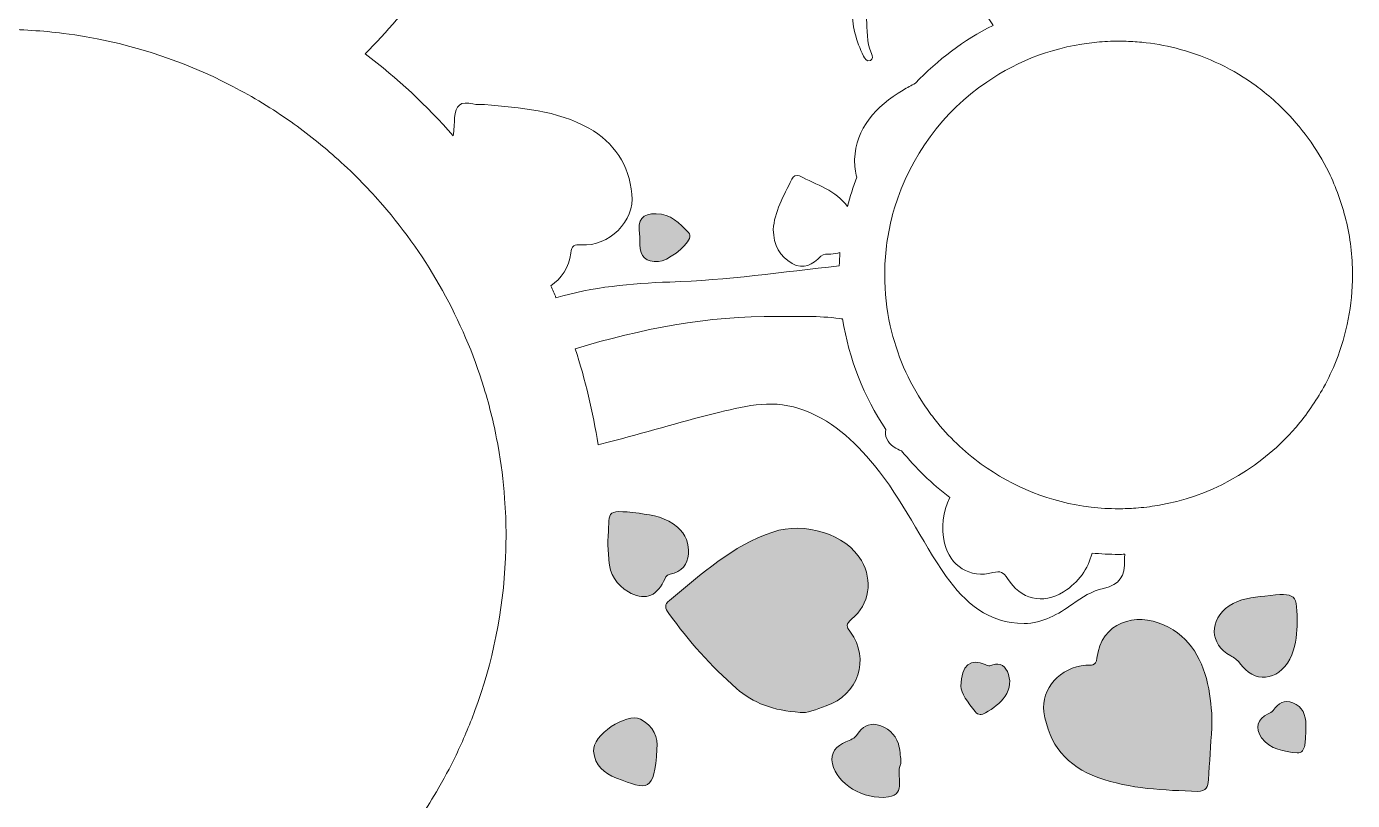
# Model space of a CAD drawing. Header units: inches. Extents: x 0 to 12, y -12 to 0.
# Drawn here: x 6.065 to 9.241, y -6.634 to -4.78 of the extents above; entities that cross this region are included whole.
import ezdxf

# ---------------------------------------------------------------- set-up
doc = ezdxf.new("R2010")
doc.units = ezdxf.units.IN
doc.header["$MEASUREMENT"] = 0
doc.layers.add('Layer 1', color=7, linetype='Continuous')

# ---------------------------------------------------------------- blocks, each defined once
blk = doc.blocks.new('block 2')
at = {"layer": 'Layer 1', "true_color": 0xffffff}
h = blk.add_hatch(color=7, dxfattribs=at)
h.dxf.hatch_style = 2
edge = h.paths.add_edge_path()
edge.add_spline(control_points=[(7.5331, -5.2772), (7.5343, -5.2852), (7.5342, -5.2935), (7.5342, -5.3017), (7.5343, -5.3315), (7.5484, -5.3448), (7.5783, -5.3432), (7.5997, -5.3421), (7.6451, -5.3076), (7.6526, -5.2876), (7.6547, -5.282), (7.6548, -5.2775), (7.6508, -5.2736), (7.6288, -5.252), (7.6081, -5.2281), (7.5734, -5.2283), (7.5393, -5.2283), (7.5279, -5.2423), (7.5331, -5.2772)], knot_values=[0, 0, 0, 0, 1, 1, 1, 2, 2, 2, 3, 3, 3, 4, 4, 4, 5, 5, 5, 6, 6, 6, 6], degree=3, periodic=1)
h = blk.add_hatch(color=7, dxfattribs=at)
h.dxf.hatch_style = 2
edge = h.paths.add_edge_path()
edge.add_spline(control_points=[(7.6064, -6.0921), (7.6625, -6.0827), (7.662, -6.0115), (7.6242, -5.9791), (7.5977, -5.9564), (7.5656, -5.9503), (7.5321, -5.9461), (7.4432, -5.9351), (7.4643, -5.9432), (7.4569, -6.0125), (7.4579, -6.0293), (7.4588, -6.0438), (7.4596, -6.0583), (7.4613, -6.0923), (7.4777, -6.1172), (7.5064, -6.1344), (7.5424, -6.1558), (7.5722, -6.1471), (7.5909, -6.1091), (7.5946, -6.1016), (7.5961, -6.0938), (7.6064, -6.0921)], knot_values=[0, 0, 0, 0, 1, 1, 1, 2, 2, 2, 3, 3, 3, 4, 4, 4, 5, 5, 5, 6, 6, 6, 7, 7, 7, 7], degree=3, periodic=1)
h = blk.add_hatch(color=7, dxfattribs=at)
h.dxf.hatch_style = 2
edge = h.paths.add_edge_path()
edge.add_spline(control_points=[(7.7653, -6.3657), (7.8055, -6.4005), (7.8536, -6.4192), (7.9176, -6.423), (7.9334, -6.4266), (7.9568, -6.4152), (7.98, -6.4074), (8.0568, -6.3818), (8.0856, -6.2946), (8.0384, -6.231), (8.0279, -6.2168), (8.0271, -6.2119), (8.0412, -6.1999), (8.0845, -6.1628), (8.0924, -6.1081), (8.0645, -6.0593), (8.0287, -5.9966), (7.9284, -5.9652), (7.8522, -5.991), (7.755, -6.0237), (7.6817, -6.0917), (7.6048, -6.1547), (7.5923, -6.1649), (7.5939, -6.1734), (7.6031, -6.1861), (7.651, -6.2517), (7.704, -6.3127), (7.7653, -6.3657)], knot_values=[0, 0, 0, 0, 1, 1, 1, 2, 2, 2, 3, 3, 3, 4, 4, 4, 5, 5, 5, 6, 6, 6, 7, 7, 7, 8, 8, 8, 9, 9, 9, 9], degree=3, periodic=1)
h = blk.add_hatch(color=7, dxfattribs=at)
h.dxf.hatch_style = 2
edge = h.paths.add_edge_path()
edge.add_spline(control_points=[(9.0905, -6.2956), (9.1047, -6.2691), (9.1063, -6.2401), (9.1083, -6.2166), (9.1086, -6.1363), (9.1071, -6.1357), (9.031, -6.1445), (9.0009, -6.148), (8.9714, -6.1502), (8.9453, -6.168), (8.8964, -6.2014), (8.8978, -6.2598), (8.9491, -6.2876), (8.9575, -6.2921), (8.9647, -6.2966), (8.9704, -6.3047), (9.005, -6.3539), (9.0619, -6.3492), (9.0905, -6.2956)], knot_values=[0, 0, 0, 0, 1, 1, 1, 2, 2, 2, 3, 3, 3, 4, 4, 4, 5, 5, 5, 6, 6, 6, 6], degree=3, periodic=1)
h = blk.add_hatch(color=7, dxfattribs=at)
h.dxf.hatch_style = 2
edge = h.paths.add_edge_path()
edge.add_spline(control_points=[(8.7881, -6.2131), (8.7233, -6.1833), (8.6385, -6.2054), (8.6287, -6.2934), (8.6265, -6.3131), (8.6145, -6.3092), (8.6023, -6.3101), (8.5413, -6.3144), (8.4941, -6.3668), (8.5018, -6.4218), (8.5129, -6.5002), (8.5573, -6.5522), (8.631, -6.5789), (8.7082, -6.607), (8.7893, -6.6094), (8.8703, -6.6124), (8.8902, -6.6131), (8.8947, -6.6006), (8.8957, -6.5844), (8.8984, -6.543), (8.9012, -6.5015), (8.9039, -6.4601), (8.9051, -6.4286), (8.9019, -6.3976), (8.8964, -6.3668), (8.884, -6.2991), (8.8536, -6.2432), (8.7881, -6.2131)], knot_values=[0, 0, 0, 0, 1, 1, 1, 2, 2, 2, 3, 3, 3, 4, 4, 4, 5, 5, 5, 6, 6, 6, 7, 7, 7, 8, 8, 8, 9, 9, 9, 9], degree=3, periodic=1)
h = blk.add_hatch(color=7, dxfattribs=at)
h.dxf.hatch_style = 2
edge = h.paths.add_edge_path()
edge.add_spline(control_points=[(8.3722, -6.3116), (8.3696, -6.3128), (8.3647, -6.3098), (8.361, -6.3082), (8.3277, -6.2932), (8.3033, -6.3093), (8.3026, -6.36), (8.3027, -6.3769), (8.3198, -6.3991), (8.3371, -6.4212), (8.3442, -6.4302), (8.3526, -6.4297), (8.3618, -6.4243), (8.3798, -6.4137), (8.3967, -6.4016), (8.4089, -6.3845), (8.422, -6.366), (8.4227, -6.3445), (8.4141, -6.3251), (8.4065, -6.308), (8.3908, -6.303), (8.3722, -6.3116)], knot_values=[0, 0, 0, 0, 1, 1, 1, 2, 2, 2, 3, 3, 3, 4, 4, 4, 5, 5, 5, 6, 6, 6, 7, 7, 7, 7], degree=3, periodic=1)
h = blk.add_hatch(color=7, dxfattribs=at)
h.dxf.hatch_style = 2
edge = h.paths.add_edge_path()
edge.add_spline(control_points=[(9.0982, -6.4001), (9.0774, -6.3914), (9.0627, -6.4012), (9.0511, -6.4186), (9.0486, -6.4224), (9.043, -6.4243), (9.0385, -6.4265), (9.0126, -6.4392), (9.0064, -6.4607), (9.0231, -6.4837), (9.0441, -6.5126), (9.0765, -6.5166), (9.1084, -6.5202), (9.1195, -6.5214), (9.1246, -6.5116), (9.1263, -6.5021), (9.1283, -6.491), (9.1285, -6.4795), (9.1289, -6.4747), (9.1289, -6.463), (9.1288, -6.4578), (9.1289, -6.4527), (9.1294, -6.4289), (9.121, -6.4097), (9.0982, -6.4001)], knot_values=[0, 0, 0, 0, 1, 1, 1, 2, 2, 2, 3, 3, 3, 4, 4, 4, 5, 5, 5, 6, 6, 6, 7, 7, 7, 8, 8, 8, 8], degree=3, periodic=1)
h = blk.add_hatch(color=7, dxfattribs=at)
h.dxf.hatch_style = 2
edge = h.paths.add_edge_path()
edge.add_spline(control_points=[(7.5354, -6.4397), (7.5015, -6.4225), (7.4196, -6.4783), (7.423, -6.5161), (7.4259, -6.55), (7.4478, -6.569), (7.4781, -6.5806), (7.5522, -6.609), (7.5689, -6.6157), (7.5748, -6.5112), (7.5784, -6.4831), (7.5668, -6.4557), (7.5354, -6.4397)], knot_values=[0, 0, 0, 0, 1, 1, 1, 2, 2, 2, 3, 3, 3, 4, 4, 4, 4], degree=3, periodic=1)
h = blk.add_hatch(color=7, dxfattribs=at)
h.dxf.hatch_style = 2
edge = h.paths.add_edge_path()
edge.add_spline(control_points=[(8.1594, -6.5377), (8.1578, -6.5273), (8.1572, -6.5125), (8.1531, -6.4987), (8.1456, -6.4738), (8.1268, -6.4591), (8.1023, -6.4529), (8.0814, -6.4475), (8.0662, -6.4589), (8.0551, -6.4754), (8.0481, -6.4857), (8.038, -6.489), (8.0273, -6.4935), (8.0044, -6.5031), (7.9892, -6.5195), (7.9953, -6.5467), (8.0058, -6.5928), (8.0687, -6.6341), (8.1292, -6.6256), (8.1751, -6.6192), (8.1454, -6.5731), (8.1583, -6.5479), (8.1591, -6.5462), (8.1588, -6.5438), (8.1594, -6.5377)], knot_values=[0, 0, 0, 0, 1, 1, 1, 2, 2, 2, 3, 3, 3, 4, 4, 4, 5, 5, 5, 6, 6, 6, 7, 7, 7, 8, 8, 8, 8], degree=3, periodic=1)
at = {"layer": 'Layer 1', "lineweight": 0}
for points, knots in [([(7.6552, -4.1255), (7.711, -4.0842), (7.7705, -4.0489), (7.8335, -4.0189), (7.906, -3.9846), (7.9419, -3.995), (7.992, -4.0449), (8.077, -4.1292), (8.1016, -4.2378), (8.1137, -4.3502), (8.1223, -4.4292), (8.0915, -4.5031), (8.0719, -4.578), (8.0581, -4.6303), (8.0444, -4.6824), (8.0427, -4.7367), (8.0416, -4.7766), (8.0516, -4.8149), (8.0699, -4.8506), (8.0727, -4.856), (8.0772, -4.8652), (8.086, -4.8614), (8.0926, -4.8585), (8.0916, -4.8502), (8.089, -4.8448), (8.0752, -4.8175), (8.0798, -4.7878), (8.0762, -4.7592), (8.0726, -4.7325), (8.0769, -4.7049), (8.0853, -4.6794), (8.1141, -4.5944), (8.2133, -4.5973), (8.2685, -4.6421), (8.3142, -4.6792), (8.3484, -4.726), (8.379, -4.7757), (8.3792, -4.7762), (8.3795, -4.7766), (8.3798, -4.7771), (8.3099, -4.8123), (8.247, -4.8595), (8.1938, -4.9159), (8.184, -4.921), (8.1742, -4.9264), (8.1645, -4.9321), (8.0983, -4.9709), (8.052, -5.0235), (8.0481, -5.0987), (8.0481, -5.1142), (8.0499, -5.1282), (8.0534, -5.1409), (8.0448, -5.1638), (8.0375, -5.1871), (8.0314, -5.211), (8.0035, -5.1733), (7.9575, -5.1584), (7.9161, -5.1379), (7.9087, -5.1342), (7.9013, -5.1386), (7.8978, -5.1458), (7.8783, -5.1857), (7.8557, -5.2246), (7.8535, -5.2662), (7.8544, -5.3047), (7.8691, -5.3307), (7.8985, -5.3474), (7.9265, -5.3633), (7.9481, -5.3503), (7.9675, -5.3302), (7.9742, -5.3233), (7.9828, -5.3255), (7.991, -5.3252), (7.9991, -5.3249), (8.0065, -5.3236), (8.0131, -5.3215), (8.0131, -5.3215), (8.0131, -5.3215), (8.0131, -5.3216), (8.0123, -5.332), (8.0117, -5.3425), (8.0115, -5.3532), (7.8763, -5.3681), (7.7419, -5.3878), (7.6058, -5.3921), (7.5124, -5.395), (7.4209, -5.4041), (7.333, -5.4296), (7.3291, -5.4201), (7.3248, -5.4105), (7.3205, -5.4011), (7.3459, -5.3842), (7.3643, -5.3567), (7.3685, -5.3229), (7.3707, -5.3048), (7.3764, -5.3016), (7.3941, -5.303), (7.4598, -5.3082), (7.5218, -5.2458), (7.515, -5.1814), (7.5075, -5.1117), (7.473, -5.0577), (7.4119, -5.0235), (7.3345, -4.9803), (7.2479, -4.9745), (7.1622, -4.9669), (7.1528, -4.9664), (7.1431, -4.9674), (7.1342, -4.9652), (7.1049, -4.9579), (7.0919, -4.9686), (7.0903, -4.9987), (7.0895, -5.013), (7.0884, -5.0273), (7.0871, -5.0416), (7.0236, -4.9694), (6.9529, -4.9036), (6.8763, -4.8455), (6.9794, -4.7396), (7.0699, -4.623), (7.1441, -4.4917), (7.2015, -4.3905), (7.2819, -4.3105), (7.3949, -4.2699), (7.4895, -4.2359), (7.5747, -4.1849), (7.6552, -4.1255)], [0, 0, 0, 0, 1, 1, 1, 2, 2, 2, 3, 3, 3, 4, 4, 4, 5, 5, 5, 6, 6, 6, 7, 7, 7, 8, 8, 8, 9, 9, 9, 10, 10, 10, 11, 11, 11, 12, 12, 12, 13, 13, 13, 14, 14, 14, 15, 15, 15, 16, 16, 16, 17, 17, 17, 18, 18, 18, 19, 19, 19, 20, 20, 20, 21, 21, 21, 22, 22, 22, 23, 23, 23, 24, 24, 24, 25, 25, 25, 26, 26, 26, 27, 27, 27, 28, 28, 28, 29, 29, 29, 30, 30, 30, 31, 31, 31, 32, 32, 32, 33, 33, 33, 34, 34, 34, 35, 35, 35, 36, 36, 36, 37, 37, 37, 38, 38, 38, 39, 39, 39, 40, 40, 40, 41, 41, 41, 42, 42, 42, 42]), ([(7.0028, -6.6823), (6.981, -6.7142), (6.9577, -6.7452), (6.933, -6.7748), (6.9137, -6.7981), (6.8934, -6.8207), (6.8723, -6.8425), (6.7834, -6.9346), (6.6801, -7.0127), (6.5659, -7.0731), (6.4477, -7.1357), (6.3178, -7.1794), (6.1806, -7.1999), (6.1217, -7.2088), (6.0615, -7.2134), (6.0001, -7.2134), (5.8808, -7.2134), (5.7655, -7.196), (5.6566, -7.1638), (5.4405, -7.0999), (5.2494, -6.9774), (5.1017, -6.8146), (5.0685, -6.7781), (5.0376, -6.7395), (5.009, -6.6991), (4.996, -6.6807), (4.9835, -6.6621), (4.9716, -6.643), (4.9555, -6.6174), (4.9403, -6.5912), (4.9263, -6.5644), (4.892, -6.4995), (4.8635, -6.4313), (4.8415, -6.3603), (4.8059, -6.2464), (4.7867, -6.1255), (4.7867, -6), (4.7867, -5.9682), (4.788, -5.9366), (4.7905, -5.9053), (4.7915, -5.8912), (4.7928, -5.8771), (4.7945, -5.8631), (4.8081, -5.7423), (4.8395, -5.6267), (4.8863, -5.5192), (4.8956, -5.4973), (4.9058, -5.4757), (4.9165, -5.4545), (4.9402, -5.4077), (4.9667, -5.3627), (4.9959, -5.3196), (5.0145, -5.2925), (5.034, -5.2662), (5.0547, -5.2406), (5.069, -5.2227), (5.0838, -5.2052), (5.0994, -5.1882), (5.1313, -5.1524), (5.1656, -5.1187), (5.2019, -5.087), (5.2602, -5.036), (5.3235, -4.9903), (5.3909, -4.951), (5.4305, -4.928), (5.4713, -4.9071), (5.5135, -4.8887), (5.5528, -4.8713), (5.5933, -4.856), (5.6347, -4.8431), (5.7128, -4.8182), (5.7944, -4.8012), (5.8784, -4.7928), (5.9184, -4.7888), (5.959, -4.7867), (6.0001, -4.7867), (6.0522, -4.7867), (6.1034, -4.79), (6.1537, -4.7963), (6.2981, -4.8148), (6.4347, -4.8585), (6.5587, -4.9232), (6.6073, -4.9485), (6.654, -4.977), (6.6984, -5.0084), (6.7378, -5.0363), (6.7753, -5.0663), (6.811, -5.0985), (6.8312, -5.1164), (6.8505, -5.135), (6.8691, -5.1544), (6.886, -5.1716), (6.9023, -5.1894), (6.918, -5.2075), (7.0269, -5.3335), (7.1103, -5.482), (7.1603, -5.6449), (7.1744, -5.6906), (7.1858, -5.7374), (7.1942, -5.7852), (7.2017, -5.8263), (7.207, -5.8681), (7.2101, -5.9105), (7.2123, -5.94), (7.2134, -5.9699), (7.2134, -6), (7.2134, -6.018), (7.213, -6.0357), (7.2122, -6.0534), (7.2067, -6.1813), (7.1812, -6.3041), (7.1388, -6.4188), (7.1255, -6.455), (7.1103, -6.4906), (7.0938, -6.5252), (7.0792, -6.5553), (7.0634, -6.5848), (7.0465, -6.6135), (7.0327, -6.637), (7.0181, -6.6599), (7.0028, -6.6823)], [0, 0, 0, 0, 1, 1, 1, 2, 2, 2, 3, 3, 3, 4, 4, 4, 5, 5, 5, 6, 6, 6, 7, 7, 7, 8, 8, 8, 9, 9, 9, 10, 10, 10, 11, 11, 11, 12, 12, 12, 13, 13, 13, 14, 14, 14, 15, 15, 15, 16, 16, 16, 17, 17, 17, 18, 18, 18, 19, 19, 19, 20, 20, 20, 21, 21, 21, 22, 22, 22, 23, 23, 23, 24, 24, 24, 25, 25, 25, 26, 26, 26, 27, 27, 27, 28, 28, 28, 29, 29, 29, 30, 30, 30, 31, 31, 31, 32, 32, 32, 33, 33, 33, 34, 34, 34, 35, 35, 35, 36, 36, 36, 37, 37, 37, 38, 38, 38, 39, 39, 39, 40, 40, 40, 40]), ([(8.6283, -4.8174), (8.6455, -4.8157), (8.663, -4.8149), (8.6806, -4.8149), (8.6885, -4.8149), (8.6965, -4.815), (8.7042, -4.8155), (8.7184, -4.816), (8.7324, -4.8171), (8.7463, -4.8188), (8.7742, -4.822), (8.8016, -4.8274), (8.8281, -4.8346), (8.8944, -4.8527), (8.9558, -4.8827), (9.0098, -4.9221), (9.0165, -4.927), (9.0228, -4.9319), (9.0292, -4.9369), (9.0445, -4.9492), (9.0592, -4.9621), (9.0731, -4.9759), (9.1181, -5.02), (9.1556, -5.0717), (9.1838, -5.1289), (9.2015, -5.165), (9.2153, -5.2032), (9.2251, -5.2431), (9.2353, -5.2853), (9.2408, -5.3294), (9.2408, -5.3746), (9.2408, -5.3746), (9.2408, -5.375), (9.2408, -5.375), (9.2408, -5.4475), (9.2269, -5.5169), (9.2017, -5.5805), (9.193, -5.6025), (9.183, -5.6239), (9.1716, -5.6445), (9.1531, -5.6781), (9.1312, -5.7096), (9.1063, -5.7387), (9.1012, -5.7446), (9.0959, -5.7505), (9.0905, -5.7563), (9.0084, -5.8446), (8.8983, -5.9064), (8.7742, -5.9273), (8.7569, -5.9303), (8.7392, -5.9324), (8.7215, -5.9337), (8.708, -5.9346), (8.6944, -5.9352), (8.6806, -5.9352), (8.6584, -5.9352), (8.6363, -5.9339), (8.6148, -5.9313), (8.5173, -5.9199), (8.4273, -5.8832), (8.3516, -5.8281), (8.3102, -5.7981), (8.2731, -5.7624), (8.2415, -5.7224), (8.2415, -5.7224), (8.2413, -5.7223), (8.2413, -5.7223), (8.2322, -5.7106), (8.2233, -5.6985), (8.2149, -5.6862), (8.2149, -5.6862), (8.2149, -5.686), (8.2149, -5.686), (8.1769, -5.6294), (8.149, -5.5653), (8.1337, -5.4967), (8.1249, -5.4575), (8.1203, -5.4169), (8.1203, -5.375), (8.1203, -5.3663), (8.1205, -5.3575), (8.1209, -5.3489), (8.1231, -5.3023), (8.131, -5.2571), (8.144, -5.2141), (8.1812, -5.0902), (8.2602, -4.9842), (8.3647, -4.9128), (8.4412, -4.8603), (8.5312, -4.8264), (8.6283, -4.8174)], [0, 0, 0, 0, 1, 1, 1, 2, 2, 2, 3, 3, 3, 4, 4, 4, 5, 5, 5, 6, 6, 6, 7, 7, 7, 8, 8, 8, 9, 9, 9, 10, 10, 10, 11, 11, 11, 12, 12, 12, 13, 13, 13, 14, 14, 14, 15, 15, 15, 16, 16, 16, 17, 17, 17, 18, 18, 18, 19, 19, 19, 20, 20, 20, 21, 21, 21, 22, 22, 22, 23, 23, 23, 24, 24, 24, 25, 25, 25, 26, 26, 26, 27, 27, 27, 28, 28, 28, 29, 29, 29, 30, 30, 30, 30]), ([(7.5331, -5.2772), (7.5343, -5.2852), (7.5342, -5.2935), (7.5342, -5.3017), (7.5343, -5.3315), (7.5484, -5.3448), (7.5783, -5.3432), (7.5997, -5.3421), (7.6451, -5.3076), (7.6526, -5.2876), (7.6547, -5.282), (7.6548, -5.2775), (7.6508, -5.2736), (7.6288, -5.252), (7.6081, -5.2281), (7.5734, -5.2283), (7.5393, -5.2283), (7.5279, -5.2423), (7.5331, -5.2772)], [0, 0, 0, 0, 1, 1, 1, 2, 2, 2, 3, 3, 3, 4, 4, 4, 5, 5, 5, 6, 6, 6, 6]), ([(8.6951, -6.0557), (8.6951, -6.0988), (8.6841, -6.1166), (8.6445, -6.1259), (8.616, -6.1324), (8.5937, -6.1471), (8.5705, -6.1634), (8.5356, -6.1878), (8.4992, -6.21), (8.4541, -6.21), (8.3691, -6.21), (8.3122, -6.1603), (8.2677, -6.0973), (8.2072, -6.0109), (8.1635, -5.9132), (8.0956, -5.8313), (8.046, -5.7717), (7.9917, -5.7195), (7.9147, -5.6948), (7.8449, -5.6724), (7.779, -5.6907), (7.713, -5.707), (7.6276, -5.7281), (7.5433, -5.7538), (7.4581, -5.776), (7.4499, -5.7781), (7.4419, -5.7802), (7.4337, -5.782), (7.4217, -5.703), (7.4034, -5.626), (7.3791, -5.5517), (7.5363, -5.5048), (7.6965, -5.4724), (7.8628, -5.4744), (7.9126, -5.475), (7.9624, -5.4725), (8.0123, -5.4794), (8.0147, -5.4796), (8.017, -5.48), (8.0194, -5.4803), (8.0347, -5.577), (8.0708, -5.6669), (8.123, -5.745), (8.1197, -5.7605), (8.1262, -5.7763), (8.1427, -5.7874), (8.1484, -5.7913), (8.1545, -5.7942), (8.1609, -5.7966), (8.1609, -5.7966), (8.161, -5.7966), (8.161, -5.7966), (8.1947, -5.8381), (8.2333, -5.8756), (8.276, -5.9081), (8.2597, -5.9423), (8.2549, -5.9806), (8.2638, -6.0178), (8.2767, -6.0724), (8.3245, -6.1025), (8.3794, -6.0882), (8.397, -6.0835), (8.4053, -6.0873), (8.4145, -6.1023), (8.4452, -6.1525), (8.4992, -6.1653), (8.5487, -6.1342), (8.5858, -6.1109), (8.6072, -6.0791), (8.6169, -6.0414), (8.6378, -6.0435), (8.6591, -6.0445), (8.6806, -6.0445), (8.6855, -6.0445), (8.6903, -6.0445), (8.6952, -6.0442), (8.6951, -6.048), (8.6951, -6.0519), (8.6951, -6.0557)], [0, 0, 0, 0, 1, 1, 1, 2, 2, 2, 3, 3, 3, 4, 4, 4, 5, 5, 5, 6, 6, 6, 7, 7, 7, 8, 8, 8, 9, 9, 9, 10, 10, 10, 11, 11, 11, 12, 12, 12, 13, 13, 13, 14, 14, 14, 15, 15, 15, 16, 16, 16, 17, 17, 17, 18, 18, 18, 19, 19, 19, 20, 20, 20, 21, 21, 21, 22, 22, 22, 23, 23, 23, 24, 24, 24, 25, 25, 25, 26, 26, 26, 26]), ([(7.6064, -6.0921), (7.6625, -6.0827), (7.662, -6.0115), (7.6242, -5.9791), (7.5977, -5.9564), (7.5656, -5.9503), (7.5321, -5.9461), (7.4432, -5.9351), (7.4643, -5.9432), (7.4569, -6.0125), (7.4579, -6.0293), (7.4588, -6.0438), (7.4596, -6.0583), (7.4613, -6.0923), (7.4777, -6.1172), (7.5064, -6.1344), (7.5424, -6.1558), (7.5722, -6.1471), (7.5909, -6.1091), (7.5946, -6.1016), (7.5961, -6.0938), (7.6064, -6.0921)], [0, 0, 0, 0, 1, 1, 1, 2, 2, 2, 3, 3, 3, 4, 4, 4, 5, 5, 5, 6, 6, 6, 7, 7, 7, 7]), ([(7.7653, -6.3657), (7.8055, -6.4005), (7.8536, -6.4192), (7.9176, -6.423), (7.9334, -6.4266), (7.9568, -6.4152), (7.98, -6.4074), (8.0568, -6.3818), (8.0856, -6.2946), (8.0384, -6.231), (8.0279, -6.2168), (8.0271, -6.2119), (8.0412, -6.1999), (8.0845, -6.1628), (8.0924, -6.1081), (8.0645, -6.0593), (8.0287, -5.9966), (7.9284, -5.9652), (7.8522, -5.991), (7.755, -6.0237), (7.6817, -6.0917), (7.6048, -6.1547), (7.5923, -6.1649), (7.5939, -6.1734), (7.6031, -6.1861), (7.651, -6.2517), (7.704, -6.3127), (7.7653, -6.3657)], [0, 0, 0, 0, 1, 1, 1, 2, 2, 2, 3, 3, 3, 4, 4, 4, 5, 5, 5, 6, 6, 6, 7, 7, 7, 8, 8, 8, 9, 9, 9, 9]), ([(9.0905, -6.2956), (9.1047, -6.2691), (9.1063, -6.2401), (9.1083, -6.2166), (9.1086, -6.1363), (9.1071, -6.1357), (9.031, -6.1445), (9.0009, -6.148), (8.9714, -6.1502), (8.9453, -6.168), (8.8964, -6.2014), (8.8978, -6.2598), (8.9491, -6.2876), (8.9575, -6.2921), (8.9647, -6.2966), (8.9704, -6.3047), (9.005, -6.3539), (9.0619, -6.3492), (9.0905, -6.2956)], [0, 0, 0, 0, 1, 1, 1, 2, 2, 2, 3, 3, 3, 4, 4, 4, 5, 5, 5, 6, 6, 6, 6]), ([(8.7881, -6.2131), (8.7233, -6.1833), (8.6385, -6.2054), (8.6287, -6.2934), (8.6265, -6.3131), (8.6145, -6.3092), (8.6023, -6.3101), (8.5413, -6.3144), (8.4941, -6.3668), (8.5018, -6.4218), (8.5129, -6.5002), (8.5573, -6.5522), (8.631, -6.5789), (8.7082, -6.607), (8.7893, -6.6094), (8.8703, -6.6124), (8.8902, -6.6131), (8.8947, -6.6006), (8.8957, -6.5844), (8.8984, -6.543), (8.9012, -6.5015), (8.9039, -6.4601), (8.9051, -6.4286), (8.9019, -6.3976), (8.8964, -6.3668), (8.884, -6.2991), (8.8536, -6.2432), (8.7881, -6.2131)], [0, 0, 0, 0, 1, 1, 1, 2, 2, 2, 3, 3, 3, 4, 4, 4, 5, 5, 5, 6, 6, 6, 7, 7, 7, 8, 8, 8, 9, 9, 9, 9]), ([(8.3722, -6.3116), (8.3696, -6.3128), (8.3647, -6.3098), (8.361, -6.3082), (8.3277, -6.2932), (8.3033, -6.3093), (8.3026, -6.36), (8.3027, -6.3769), (8.3198, -6.3991), (8.3371, -6.4212), (8.3442, -6.4302), (8.3526, -6.4297), (8.3618, -6.4243), (8.3798, -6.4137), (8.3967, -6.4016), (8.4089, -6.3845), (8.422, -6.366), (8.4227, -6.3445), (8.4141, -6.3251), (8.4065, -6.308), (8.3908, -6.303), (8.3722, -6.3116)], [0, 0, 0, 0, 1, 1, 1, 2, 2, 2, 3, 3, 3, 4, 4, 4, 5, 5, 5, 6, 6, 6, 7, 7, 7, 7]), ([(9.0982, -6.4001), (9.0774, -6.3914), (9.0627, -6.4012), (9.0511, -6.4186), (9.0486, -6.4224), (9.043, -6.4243), (9.0385, -6.4265), (9.0126, -6.4392), (9.0064, -6.4607), (9.0231, -6.4837), (9.0441, -6.5126), (9.0765, -6.5166), (9.1084, -6.5202), (9.1195, -6.5214), (9.1246, -6.5116), (9.1263, -6.5021), (9.1283, -6.491), (9.1285, -6.4795), (9.1289, -6.4747), (9.1289, -6.463), (9.1288, -6.4578), (9.1289, -6.4527), (9.1294, -6.4289), (9.121, -6.4097), (9.0982, -6.4001)], [0, 0, 0, 0, 1, 1, 1, 2, 2, 2, 3, 3, 3, 4, 4, 4, 5, 5, 5, 6, 6, 6, 7, 7, 7, 8, 8, 8, 8]), ([(7.5354, -6.4397), (7.5015, -6.4225), (7.4196, -6.4783), (7.423, -6.5161), (7.4259, -6.55), (7.4478, -6.569), (7.4781, -6.5806), (7.5522, -6.609), (7.5689, -6.6157), (7.5748, -6.5112), (7.5784, -6.4831), (7.5668, -6.4557), (7.5354, -6.4397)], [0, 0, 0, 0, 1, 1, 1, 2, 2, 2, 3, 3, 3, 4, 4, 4, 4]), ([(8.1594, -6.5377), (8.1578, -6.5273), (8.1572, -6.5125), (8.1531, -6.4987), (8.1456, -6.4738), (8.1268, -6.4591), (8.1023, -6.4529), (8.0814, -6.4475), (8.0662, -6.4589), (8.0551, -6.4754), (8.0481, -6.4857), (8.038, -6.489), (8.0273, -6.4935), (8.0044, -6.5031), (7.9892, -6.5195), (7.9953, -6.5467), (8.0058, -6.5928), (8.0687, -6.6341), (8.1292, -6.6256), (8.1751, -6.6192), (8.1454, -6.5731), (8.1583, -6.5479), (8.1591, -6.5462), (8.1588, -6.5438), (8.1594, -6.5377)], [0, 0, 0, 0, 1, 1, 1, 2, 2, 2, 3, 3, 3, 4, 4, 4, 5, 5, 5, 6, 6, 6, 7, 7, 7, 8, 8, 8, 8])]:
    blk.add_open_spline(points, degree=3, knots=knots, dxfattribs=at)

msp = doc.modelspace()

# ---------------------------------------------------------------- block references
at = {"layer": 'Layer 1'}
msp.add_blockref('block 2', (0, 0), dxfattribs=at)

doc.saveas('drawing.dxf')
